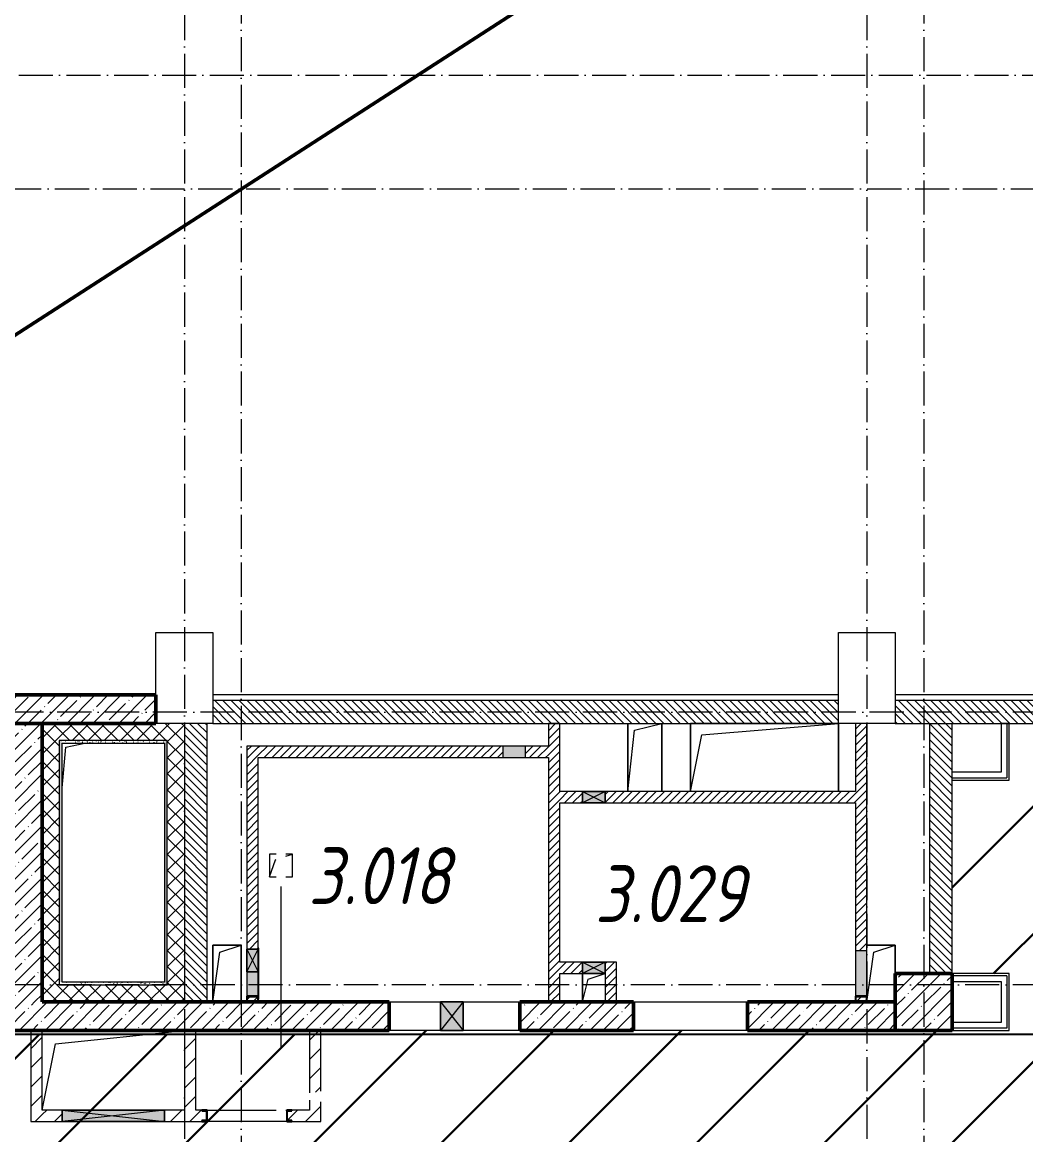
# Model space of a CAD drawing. Header units: millimetres. Extents: x 35697 to 388678, y -91946 to 171347.
# Drawn here: x 339346 to 348168, y -20600 to -10817 of the extents above; entities that cross this region are included whole.
import ezdxf

# ---------------------------------------------------------------- set-up
doc = ezdxf.new("R2010")
doc.units = ezdxf.units.MM
doc.linetypes.add('50_200_ШТРИХ_1Т_ш5_п1_п1_', pattern=[700, 500, -100, 0, -100])
for name, color, linetype, lineweight in [('2.1) ПГП окна 2.8 м', 5, 'Continuous', 30), ('A-DETL-____-OTLN-1', 7, 'Continuous', 50), ('A-DETL-GENF-OTLN', 7, 'Continuous', 9), ('A-DETL-GENF-OTLN-2', 7, 'Continuous', 5), ('A-FLOR-____-OTLN', 7, 'Continuous', 9), ('A-GENM-____-MCUT', 7, 'Continuous', 25), ('A-GENM-____-OTLN', 7, 'Continuous', 9), ('A-GENM-____-OTLN-1', 7, 'Continuous', 25), ('A-GLAZ-____-OTLN', 7, 'Continuous', 9), ('A-WALL-____-MCUT', 7, 'Continuous', 13), ('A-WALL-____-MCUT-1', 7, 'Continuous', 9), ('A-WALL-____-MCUT-2', 7, 'Continuous', 50), ('A-WALL-____-OTLN', 7, 'Continuous', 9), ('A-WALL-____-PATT-1', 7, 'Continuous', 9), ('A-WALL-FNSH-MCUT-1', 7, 'Continuous', 9), ('I-WALL-____-OTLN', 7, 'Continuous', 9), ('S-COLS-____-MCUT', 7, 'Continuous', 50), ('S-COLS-____-OTLN', 7, 'Continuous', 9), ('S-GRID-____-OTLN-1', 7, '50_200_ШТРИХ_1Т_ш5_п1_п1_', 9), ('Марки помещений', 7, 'Continuous', 9), ('стяжа', 7, 'Continuous', 30)]:
    doc.layers.add(name, color=color, linetype=linetype, lineweight=lineweight)
for name, color, linetype, lineweight, true_color in [('A-DETL-GENF-OTLN-3', 9, 'Continuous', 9, 0x808080), ('A-GLAZ-____-OTLN-1', 7, 'Continuous', 9, 0xc0c0c0), ('A-WALL-____-PATT-2', 7, 'Continuous', 9, 0x787878)]:
    doc.layers.add(name, color=color, linetype=linetype, lineweight=lineweight, true_color=true_color)
doc.styles.add('ISOCPEUR_I_2', font='isocpeui.ttf', dxfattribs={"width": 0.85, "height": 2.3})
pattern_1 = [(45, (283770.7, -86863.46), (-114.04925, 114.04925), []), (45, (283884.76, -86863.46), (-114.04925, 114.04925), [201.612, -40.322, 3.353, -36.97])]
pattern_2 = [(135, (283770.707, -86863.456), (-35.35534, -35.35534), [])]
pattern_3 = [(45, (283770.707, -86863.456), (-35.35534, 35.35534), [])]
pattern_4 = [(0, (283770.707, -86863.456), (81.28, 20.32), [3.353, -57.607, 3.353, -57.607, -325.12]), (0, (283770.707, -86863.456), (81.28, 20.32), [-121.92, 3.353, -118.567, 3.353, -57.607, -142.24]), (0, (283770.707, -86863.456), (81.28, 20.32), [-304.8, 3.353, -37.287, 3.353, -98.247]), (120, (283801.187, -86853.296), (-58.237636, 60.230545), [3.353, -57.607, 3.353, -57.607, -325.12]), (120, (283801.187, -86853.296), (-58.237636, 60.230545), [-121.92, 3.353, -118.567, 3.353, -57.607, -142.24]), (120, (283801.187, -86853.296), (-58.237636, 60.230545), [-304.8, 3.353, -37.287, 3.353, -98.247]), (240, (283811.347, -86812.656), (-23.042364, -80.550545), [3.353, -57.607, 3.353, -57.607, -325.12]), (240, (283811.347, -86812.656), (-23.042364, -80.550545), [-121.92, 3.353, -118.567, 3.353, -57.607, -142.24]), (240, (283811.347, -86812.656), (-23.042364, -80.550545), [-304.8, 3.353, -37.287, 3.353, -98.247])]
pattern_5 = [(45, (283770.71, -86863.46), (-70.71068, 70.71068), []), (135, (283770.71, -86863.46), (-70.71068, -70.71068), [])]
pattern_6 = [(45, (283770.71, -86863.46), (-84.85281, 84.85281), [])]

# ---------------------------------------------------------------- blocks, each defined once
blk = doc.blocks.new('BSC_Колонна _Прямоугольная - 500х500-V79-АР1_План отверстий 3 этажа в осях 1-64_Ю-ЯЯ')
at = {"layer": 'S-COLS-____-OTLN'}
h = blk.add_hatch(dxfattribs=at)
h.set_pattern_fill('FP_88', color=256, style=0, pattern_type=2)
h.set_pattern_definition([(45, (-63500, -67431.04), (-114.04925, 114.04925), []), (45, (-63385.95, -67431.04), (-114.04925, 114.04925), [201.613, -40.323, 3.353, -36.97])])
h.paths.add_polyline_path([(-250, -250), (250, -250), (250, 250), (-250, 250)], flags=0)
at = {"layer": 'S-COLS-____-MCUT'}
for p, q in [((250, 250), (-250, 250)), ((-250, 250), (-250, -250)), ((250, -250), (250, 250)), ((-250, -250), (250, -250))]:
    blk.add_line(p, q, dxfattribs=at)
blk = doc.blocks.new('BSC_Колонна _Прямоугольная - 500х800-V86-АР1_План отверстий 3 этажа в осях 1-64_Ю-ЯЯ')
at = {"layer": 'S-COLS-____-OTLN'}
for p, q in [((-250, 400), (-200, 400)), ((-250, -400), (-250, 200)), ((250, 150), (250, -400)), ((250, -400), (-250, -400))]:
    blk.add_line(p, q, dxfattribs=at)
blk = doc.blocks.new('BSC_Колонна _Прямоугольная - 500х800-V87-АР1_План отверстий 3 этажа в осях 1-64_Ю-ЯЯ')
at = {"layer": 'S-COLS-____-OTLN'}
for p, q in [((-250, 400), (0, 400)), ((100, 400), (250, 400)), ((-250, -400), (-250, 200)), ((250, 200), (250, -400)), ((250, -400), (-250, -400))]:
    blk.add_line(p, q, dxfattribs=at)
blk = doc.blocks.new('AR_Отверстие Ниша - Лючок-32404835-АР1_План отверстий 3 этажа в осях 1-64_Ю-ЯЯ')
at = {"layer": 'A-GLAZ-____-OTLN'}
blk.add_hatch(color=256, dxfattribs=at).paths.add_polyline_path([(100, -50), (100, 50), (-100, 50), (-100, -50)], flags=0)
for p, q in [((100, 50), (-100, 50)), ((-100, 50), (-100, -50)), ((100, -50), (100, 50)), ((-100, -50), (100, -50))]:
    blk.add_line(p, q, dxfattribs=at)
blk = doc.blocks.new('AR_Отверстие Ниша - Лючок-32404890-АР1_План отверстий 3 этажа в осях 1-64_Ю-ЯЯ')
at = {"layer": 'A-GLAZ-____-OTLN'}
blk.add_hatch(color=256, dxfattribs=at).paths.add_polyline_path([(-200, 50), (-200, -50), (15, -50), (15, 50)], flags=0)
for p, q in [((15, 50), (-200, 50)), ((-200, -50), (15, -50))]:
    blk.add_line(p, q, dxfattribs=at)
blk = doc.blocks.new('Л_Общий_Лючок - Лючок-29808059-АР1_План отверстий 3 этажа в осях 1-64_Ю-ЯЯ')
at = {"layer": 'A-GLAZ-____-OTLN-1'}
blk.add_hatch(color=256, dxfattribs=at).paths.add_polyline_path([(424, 6), (-24, 6), (-24, 0), (424, 0)], flags=0)
at = {"layer": 'A-GLAZ-____-OTLN'}
for p, q in [((424, 6), (-24, 6)), ((-24, 6), (-24, 0)), ((424, 6), (424, 0))]:
    blk.add_line(p, q, dxfattribs=at)
blk = doc.blocks.new('AR_Отверстие Ниша - Лючок-32404954-АР1_План отверстий 3 этажа в осях 1-64_Ю-ЯЯ')
at = {"layer": 'A-GLAZ-____-OTLN'}
blk.add_hatch(color=256, dxfattribs=at).paths.add_polyline_path([(200, -50), (200, 50), (-200, 50), (-200, -50)], flags=0)
for p, q in [((200, 50), (-200, 50)), ((-200, 50), (-200, -50)), ((-200, -50), (200, -50))]:
    blk.add_line(p, q, dxfattribs=at)
blk = doc.blocks.new('154_Фахверк_СКБ_Швеллер - Тип_100_3960_зеркало-29769493-АР1_План отверстий 3 этажа в осях 1-64_Ю-ЯЯ')
at = {"layer": 'A-GENM-____-MCUT'}
for p, q in [((175, 50), (125, 50)), ((125, 50), (125, -50)), ((128, 47), (175, 47)), ((128, -47), (128, 47)), ((175, 47), (175, 50)), ((125, -50), (175, -50)), ((175, -47), (128, -47)), ((175, -50), (175, -47))]:
    blk.add_line(p, q, dxfattribs=at)
blk = doc.blocks.new('AR_Отверстие прямоугольное _в стене_ - AR_Отверстие прямоугольное _в стене__ВК-32404859-АР1_План отверстий 3 этажа в осях 1-64_Ю-ЯЯ')
at = {"layer": 'A-GLAZ-____-OTLN'}
blk.add_hatch(color=256, dxfattribs=at).paths.add_polyline_path([(-100, -50), (100, -50), (100, 50), (-100, 50)], flags=0)
at = {"layer": 'A-DETL-GENF-OTLN'}
for p, q in [((-100, -50), (-100, 50)), ((-100, 50), (100, 50)), ((100, 50), (-100, -50)), ((-100, 50), (100, -50)), ((100, 50), (-100, 50)), ((-100, 50), (-100, -50)), ((100, 50), (100, -50)), ((100, -50), (100, 50)), ((100, -50), (-100, -50)), ((-100, -50), (100, -50))]:
    blk.add_line(p, q, dxfattribs=at)
blk = doc.blocks.new('AR_Отверстие прямоугольное _в плите_ - AR_Отверстие прямоугольное _в плите_-V170-АР1_План отверстий 3 этажа в осях 1-64_Ю-ЯЯ')
at = {"layer": 'A-GENM-____-OTLN'}
for p, q in [((125, 250), (-125, 250)), ((-125, 250), (-125, -250)), ((-62.5, 187.5), (125, 250)), ((125, -250), (125, 250)), ((-125, -250), (-62.5, 187.5))]:
    blk.add_line(p, q, dxfattribs=at)
blk = doc.blocks.new('AR_Отверстие прямоугольное _в плите_ - AR_Отверстие прямоугольное _в плите_-V171-АР1_План отверстий 3 этажа в осях 1-64_Ю-ЯЯ')
at = {"layer": 'A-GENM-____-OTLN'}
for p, q in [((125, 250), (-125, 250)), ((-62.5, 187.5), (125, 250)), ((125, 0), (125, 250)), ((-125, -250), (-62.5, 187.5))]:
    blk.add_line(p, q, dxfattribs=at)
blk = doc.blocks.new('AR_Отверстие прямоугольное _в плите_ - AR_Отверстие прямоугольное _в плите_-V174-АР1_План отверстий 3 этажа в осях 1-64_Ю-ЯЯ')
at = {"layer": 'A-GENM-____-OTLN'}
for p, q in [((-43.4, 100), (-100, 100)), ((-100, 100), (-100, -100)), ((100, 100), (43.4, 100)), ((43.4, 81.1), (100, 100)), ((100, -100), (100, 100)), ((-100, -100), (-50, 50)), ((-50, 50), (-43.4, 52.2)), ((-100, -100), (-43.4, -100)), ((43.4, -100), (100, -100))]:
    blk.add_line(p, q, dxfattribs=at)
blk = doc.blocks.new('AR_Отверстие прямоугольное _в плите_ - AR_Отверстие прямоугольное _в плите_-30552516-АР1_План отверстий 3 этажа в осях 1-64_Ю-ЯЯ')
at = {"layer": 'A-GENM-____-OTLN'}
for p, q in [((-450, 658), (-416.7, 1016.7)), ((-416.7, 1016.7), (-250, 1050))]:
    blk.add_line(p, q, dxfattribs=at)
blk = doc.blocks.new('AR_Отверстие прямоугольное _в плите_ - AR_Отверстие прямоугольное _в плите_-30552779-АР1_План отверстий 3 этажа в осях 1-64_Ю-ЯЯ')
at = {"layer": 'A-GENM-____-OTLN'}
for p, q in [((-508.3, 233.3), (625, 350)), ((-625, -350), (-508.3, 233.3))]:
    blk.add_line(p, q, dxfattribs=at)
blk = doc.blocks.new('AR_Отверстие прямоугольное _в плите_ - AR_Отверстие прямоугольное _в плите_-30552610-АР1_План отверстий 3 этажа в осях 1-64_Ю-ЯЯ')
at = {"layer": 'A-GENM-____-OTLN'}
for p, q in [((-150, 300), (-150, -300)), ((-90, 240), (150, 300)), ((150, -300), (150, 300)), ((-150, -300), (-90, 240))]:
    blk.add_line(p, q, dxfattribs=at)
blk = doc.blocks.new('AR_Отверстие прямоугольное _в плите_ - AR_Отверстие прямоугольное _в плите_-30552626-АР1_План отверстий 3 этажа в осях 1-64_Ю-ЯЯ')
at = {"layer": 'A-GENM-____-OTLN'}
for p, q in [((-100, 125), (-100, -125)), ((-50, 75), (100, 125)), ((-100, -125), (-50, 75))]:
    blk.add_line(p, q, dxfattribs=at)
blk = doc.blocks.new('AR_Отверстие прямоугольное _в плите_ - AR_Отверстие прямоугольное _в плите_-30552510-АР1_План отверстий 3 этажа в осях 1-64_Ю-ЯЯ')
at = {"layer": 'A-GENM-____-OTLN'}
for p, q in [((650, 300), (-650, 300)), ((-650, 300), (-650, -299.7)), ((-550, 200), (650, 300)), ((650, -299.7), (650, 300)), ((-649.9, -299.7), (-550, 200))]:
    blk.add_line(p, q, dxfattribs=at)
blk = doc.blocks.new('AR_Отверстие прямоугольное _в стене__БезПР - AR_Отверстие прямоугольное _в стене__БезПР-30578456-АР1_План отверстий 3 этажа в осях 1-64_Ю-ЯЯ')
at = {"layer": 'A-GLAZ-____-OTLN-1'}
blk.add_hatch(color=256, dxfattribs=at).paths.add_polyline_path([(100, -125), (100, 125), (-100, 125), (-100, -125)], flags=0)
at = {"layer": 'A-DETL-GENF-OTLN'}
for p, q in [((-100, -125), (-100, 125)), ((-100, 125), (100, 125)), ((100, 125), (-100, -125)), ((-100, 125), (100, -125)), ((100, 125), (-100, 125)), ((-100, 125), (-100, -125)), ((100, 125), (100, -125)), ((100, -125), (100, 125)), ((100, -125), (-100, -125)), ((-100, -125), (100, -125))]:
    blk.add_line(p, q, dxfattribs=at)
at = {"layer": 'A-GLAZ-____-OTLN'}
blk.add_line((100, 125), (-100, 125), dxfattribs=at)
blk = doc.blocks.new('154_Стойка_СКБ_Швеллер - СМ-2180_100-28318692-АР1_План отверстий 3 этажа в осях 1-64_Ю-ЯЯ')
at = {"layer": 'A-GENM-____-MCUT'}
for p, q in [((171, 50), (125, 50)), ((125, 50), (125, -50)), ((129.5, 42.4), (171, 42.4)), ((129.5, -42.4), (129.5, 42.4)), ((171, 42.4), (171, 50)), ((125, -50), (171, -50)), ((171, -42.4), (129.5, -42.4)), ((171, -50), (171, -42.4))]:
    blk.add_line(p, q, dxfattribs=at)
blk = doc.blocks.new('AR_Отверстие прямоугольное _в стене__БезПР - AR_Отверстие прямоугольное _в стене__БезПР-36428360-АР1_План отверстий 3 этажа в осях 1-64_Ю-ЯЯ')
at = {"layer": 'A-GLAZ-____-OTLN'}
blk.add_hatch(color=256, dxfattribs=at).paths.add_polyline_path([(450, -50), (450, 50), (-450, 50), (-450, -50), (169.8, -50)], flags=0)
at = {"layer": 'A-DETL-GENF-OTLN'}
for p, q in [((-450, -50), (-450, 50)), ((-450, 50), (450, 50)), ((450, 50), (-450, -50)), ((-450, 50), (450, -50)), ((450, 50), (-450, 50)), ((-450, 50), (-450, -50)), ((450, 50), (450, -50)), ((450, -50), (450, 50)), ((450, -50), (-450, -50)), ((-450, -50), (450, -50))]:
    blk.add_line(p, q, dxfattribs=at)
at = {"layer": 'A-GLAZ-____-OTLN'}
blk.add_line((450, 50), (-450, 50), dxfattribs=at)
blk = doc.blocks.new('AR_Отверстие прямоугольное _в стене__БезПР - AR_Отверстие прямоугольное _в стене__БезПР-36427953-АР1_План отверстий 3 этажа в осях 1-64_Ю-ЯЯ')
at = {"layer": 'A-GLAZ-____-OTLN'}
blk.add_hatch(color=256, dxfattribs=at).paths.add_polyline_path([(100, -50), (100, 50), (-100, 50), (-100, -50)], flags=0)
at = {"layer": 'A-DETL-GENF-OTLN'}
for p, q in [((-100, -50), (-100, 50)), ((-100, 50), (100, 50)), ((100, 50), (-100, -50)), ((-100, 50), (100, -50)), ((100, 50), (-100, 50)), ((-100, 50), (-100, -50)), ((100, 50), (100, -50)), ((100, -50), (100, 50)), ((100, -50), (-100, -50)), ((-100, -50), (100, -50))]:
    blk.add_line(p, q, dxfattribs=at)
blk = doc.blocks.new('DET_L_Имитация разреза_ISO2-5 - Вправо-29858769-АР1_План отверстий 3 этажа в осях 1-64_Ю-ЯЯ')
at = {"layer": 'A-DETL-GENF-OTLN-3'}
blk.add_line((143.1, 0), (1556.9, 0), dxfattribs=at)
blk = doc.blocks.new('3эт')
at = {"layer": 'S-GRID-____-OTLN-1', "color": 251, "ltscale": 0.6, "true_color": 0x636466}
for p, q in [((340770.7, 4029.4), (340770.7, -33971.9)), ((346770.7, 4029.4), (346770.7, -33971.9)), ((341270.7, 3756), (341270.7, -33823.9)), ((347270.7, 3756), (347270.7, -33828.9)), ((333012.7, -11282.4), (387845.1, -11282.4)), ((318208.2, -12282.4), (387845.1, -12282.4)), ((387845.1, -16882.4), (333012.7, -16882.4)), ((387845.1, -19282.4), (279101.9, -19282.4))]:
    blk.add_line(p, q, dxfattribs=at)

msp = doc.modelspace()

# ---------------------------------------------------------------- hatches: boundary and pattern name
at = {"layer": '2.1) ПГП окна 2.8 м'}
h = msp.add_hatch(dxfattribs=at)
h.set_pattern_fill('ANSI31', color=5, scale=250)
h.paths.add_polyline_path([(358270.7, -16982.4), (357670.7, -16982.4), (357670.7, -16732.4), (352970.7, -16732.4), (352970.7, -16982.4), (352470.7, -16982.4), (352270.7, -16982.4), (352270.7, -17432.4), (352150.7, -17432.4), (352124.7, -17432.4), (352124.7, -17438.4), (351576.7, -17438.4), (350670.7, -17432.4), (350670.7, -16982.4), (348020.7, -16982.4), (348020.7, -17482.4), (347520.7, -17482.4), (347520.7, -19182.4), (348020.7, -19182.4), (348020.7, -19682.4), (347520.7, -19682.4), (347020.7, -19682.4), (345720.7, -19682.4), (344720.7, -19682.4), (343720.7, -19682.4), (343222.1, -19682.4), (343022.1, -19682.4), (342570.7, -19682.4), (341970.7, -19682.4), (341970.7, -19717.2), (358210.7, -19717.2), (358210.7, -19682.4), (357970.7, -19682.4), (357970.7, -19182.4), (358270.7, -19182.4)])
h.paths.add_polyline_path([(352470.7, -19182.4), (352970.7, -19182.4), (352970.7, -19682.4), (352470.7, -19682.4)], flags=16)
h.paths.add_polyline_path([(329020.7, -23650.2), (358472.8, -23650.2), (358472.8, -19717.2), (329020.7, -19717.2)])
at = {"layer": 'A-WALL-____-PATT-1'}
h = msp.add_hatch(dxfattribs=at)
h.set_pattern_fill('FP_12', color=256, style=0, pattern_type=2)
h.set_pattern_definition(pattern_1)
h.paths.add_polyline_path([(339270.7, -16982.4), (340520.7, -16982.4), (340520.7, -16732.4), (339270.7, -16732.4), (339270.7, -16782.4)], flags=0)
h = msp.add_hatch(dxfattribs=at)
h.set_pattern_fill('FP_9', color=256, style=0, pattern_type=2)
h.set_pattern_definition(pattern_2)
h.paths.add_polyline_path([(346520.7, -16982.4), (346520.7, -16782.4), (341020.7, -16782.4), (341020.7, -16982.4), (345617.9, -16982.4)], flags=0)
h = msp.add_hatch(dxfattribs=at)
h.set_pattern_fill('FP_9', color=256, style=0, pattern_type=2)
h.set_pattern_definition(pattern_2)
h.paths.add_polyline_path([(352470.7, -16982.4), (352470.7, -16782.4), (347020.7, -16782.4), (347020.7, -16982.4), (350920.3, -16982.4)], flags=0)
h = msp.add_hatch(dxfattribs=at)
h.set_pattern_fill('FP_12', color=256, style=0, pattern_type=2)
h.set_pattern_definition(pattern_1)
h.paths.add_polyline_path([(339270.7, -19432.4), (339520.7, -19432.4), (339520.7, -16982.4), (339270.7, -16982.4), (339270.7, -18338.6)], flags=0)
h = msp.add_hatch(dxfattribs=at)
h.set_pattern_fill('FP_4', color=256, style=0, pattern_type=2)
h.set_pattern_definition(pattern_5)
h.paths.add_polyline_path([(339670.7, -19282.4), (339670.7, -16982.4), (339520.7, -16982.4), (339520.7, -19282.4)], flags=0)
h = msp.add_hatch(dxfattribs=at)
h.set_pattern_fill('FP_4', color=256, style=0, pattern_type=2)
h.set_pattern_definition(pattern_5)
h.paths.add_polyline_path([(339695.7, -17132.4), (340620.7, -17132.4), (340620.7, -16982.4), (339670.7, -16982.4), (339670.7, -17132.4)], flags=0)
h = msp.add_hatch(dxfattribs=at)
h.set_pattern_fill('FP_4', color=256, style=0, pattern_type=2)
h.set_pattern_definition(pattern_5)
h.paths.add_polyline_path([(340620.7, -19432.4), (340770.7, -19432.4), (340770.7, -16982.4), (340620.7, -16982.4), (340620.7, -19282.4)], flags=0)
h = msp.add_hatch(dxfattribs=at)
h.set_pattern_fill('FP_9', color=256, style=0, pattern_type=2)
h.set_pattern_definition(pattern_2)
h.paths.add_polyline_path([(340970.7, -19432.4), (340970.7, -16982.4), (340770.7, -16982.4), (340770.7, -19432.4)], flags=0)
h = msp.add_hatch(dxfattribs=at)
h.set_pattern_fill('FP_8', color=256, style=0, pattern_type=2)
h.set_pattern_definition(pattern_3)
h.paths.add_polyline_path([(344070.7, -19432.4), (344070.7, -16982.4), (343970.7, -16982.4), (343970.7, -19432.4)], flags=0)
h = msp.add_hatch(dxfattribs=at)
h.set_pattern_fill('FP_8', color=256, style=0, pattern_type=2)
h.set_pattern_definition(pattern_3)
h.paths.add_polyline_path([(346673.7, -19432.4), (346767.7, -19432.4), (346767.7, -19385.4), (346673.7, -19385.4)], flags=0)
h.paths.add_polyline_path([(346770.7, -18982.4), (346770.7, -16982.4), (346670.7, -16982.4), (346670.7, -18982.4), (346745, -18982.4)], flags=0)
h = msp.add_hatch(dxfattribs=at)
h.set_pattern_fill('FP_9', color=256, style=0, pattern_type=2)
h.set_pattern_definition(pattern_2)
h.paths.add_polyline_path([(347320.7, -19182.4), (347520.7, -19182.4), (347520.7, -16982.4), (347320.7, -16982.4)], flags=0)
h = msp.add_hatch(dxfattribs=at)
h.set_pattern_fill('FP_8', color=256, style=0, pattern_type=2)
h.set_pattern_definition(pattern_3)
h.paths.add_polyline_path([(341323.7, -19432.4), (341417.7, -19432.4), (341417.7, -19385.4), (341323.7, -19385.4)], flags=0)
h.paths.add_polyline_path([(341320.7, -18967.4), (341420.7, -18967.4), (341420.7, -17182.4), (341320.7, -17182.4), (341320.7, -18338.6)], flags=0)
h = msp.add_hatch(dxfattribs=at)
h.set_pattern_fill('FP_8', color=256, style=0, pattern_type=2)
h.set_pattern_definition(pattern_3)
h.paths.add_polyline_path([(341420.7, -17282.4), (343570.7, -17282.4), (343570.7, -17182.4), (341420.7, -17182.4)], flags=0)
h.paths.add_polyline_path([(343970.7, -17282.4), (343970.7, -17182.4), (343770.7, -17182.4), (343770.7, -17282.4), (343850.5, -17282.4)], flags=0)
h = msp.add_hatch(dxfattribs=at)
h.set_pattern_fill('FP_8', color=256, style=0, pattern_type=2)
h.set_pattern_definition(pattern_3)
h.paths.add_polyline_path([(344470.7, -17682.4), (346670.7, -17682.4), (346670.7, -17582.4), (344470.7, -17582.4)], flags=0)
h.paths.add_polyline_path([(344270.7, -17682.4), (344270.7, -17582.4), (344070.7, -17582.4), (344070.7, -17682.4)], flags=0)
h = msp.add_hatch(dxfattribs=at)
h.set_pattern_fill('FP_8', color=256, style=0, pattern_type=2)
h.set_pattern_definition(pattern_3)
h.paths.add_polyline_path([(344270.7, -19182.4), (344270.7, -19082.4), (344070.7, -19082.4), (344070.7, -19182.4)], flags=0)
h = msp.add_hatch(dxfattribs=at)
h.set_pattern_fill('FP_8', color=256, style=0, pattern_type=2)
h.set_pattern_definition(pattern_3)
h.paths.add_polyline_path([(344570.7, -19432.4), (344570.7, -19082.4), (344470.7, -19082.4), (344470.7, -19432.4)], flags=0)
h = msp.add_hatch(dxfattribs=at)
h.set_pattern_fill('FP_4', color=256, style=0, pattern_type=2)
h.set_pattern_definition(pattern_5)
h.paths.add_polyline_path([(340595.7, -19432.4), (340620.7, -19432.4), (340620.7, -19282.4), (339520.7, -19282.4), (339520.7, -19432.4), (340315.5, -19432.4)], flags=0)
h = msp.add_hatch(dxfattribs=at)
h.set_pattern_fill('FP_12', color=256, style=0, pattern_type=2)
h.set_pattern_definition(pattern_1)
h.paths.add_polyline_path([(346767.7, -19682.4), (347020.7, -19682.4), (347020.7, -19432.4), (345720.7, -19432.4), (345720.7, -19682.4)], flags=0)
h.paths.add_polyline_path([(344720.7, -19682.4), (344720.7, -19432.4), (343720.7, -19432.4), (343720.7, -19682.4), (343850.5, -19682.4)], flags=0)
h.paths.add_polyline_path([(342083, -19682.4), (342570.7, -19682.4), (342570.7, -19432.4), (338070.7, -19432.4), (338070.7, -19682.4), (341199.3, -19682.4)], flags=0)
h.paths.add_polyline_path([(336470.7, -19682.4), (336920.7, -19682.4), (336920.7, -19432.4), (334220.7, -19432.4), (334220.7, -19682.4), (335220.7, -19682.4)], flags=0)
h = msp.add_hatch(dxfattribs=at)
h.set_pattern_fill('FP_7', color=256, style=0, pattern_type=2)
h.set_pattern_definition(pattern_6)
h.paths.add_polyline_path([(339520.7, -20482.4), (339520.7, -19682.4), (339420.7, -19682.4), (339420.7, -20482.4)], flags=0)
h = msp.add_hatch(dxfattribs=at)
h.set_pattern_fill('FP_7', color=256, style=0, pattern_type=2)
h.set_pattern_definition(pattern_6)
h.paths.add_polyline_path([(340870.7, -20382.4), (340870.7, -19682.4), (340770.7, -19682.4), (340770.7, -20382.4)], flags=0)
h = msp.add_hatch(dxfattribs=at)
h.set_pattern_fill('FP_7', color=256, style=0, pattern_type=2)
h.set_pattern_definition(pattern_6)
h.paths.add_polyline_path([(341870.7, -20482.4), (341970.7, -20482.4), (341970.7, -20309.4), (341870.7, -20294.4), (341870.7, -20382.4)], flags=0)
h.paths.add_polyline_path([(341870.7, -20232.5), (341970.7, -20217.5), (341970.7, -19682.4), (341870.7, -19682.4), (341870.7, -20213.5)], flags=0)
h = msp.add_hatch(dxfattribs=at)
h.set_pattern_fill('FP_7', color=256, style=0, pattern_type=2)
h.set_pattern_definition(pattern_6)
h.paths.add_polyline_path([(339695.7, -20482.4), (339695.7, -20382.4), (339520.7, -20382.4), (339520.7, -20482.4)], flags=0)
h.paths.add_polyline_path([(341716.7, -20482.4), (341870.7, -20482.4), (341870.7, -20382.4), (341716.7, -20382.4), (341716.7, -20390), (341675.2, -20390), (341675.2, -20474.8), (341716.7, -20474.8)], flags=0)
h.paths.add_polyline_path([(340595.7, -20482.4), (340924.7, -20482.4), (340924.7, -20474.8), (340966.2, -20474.8), (340966.2, -20390), (340924.7, -20390), (340924.7, -20382.4), (340595.7, -20382.4), (340595.7, -20474.8)], flags=0)
at = {"layer": 'A-WALL-____-PATT-2'}
h = msp.add_hatch(dxfattribs=at)
h.set_pattern_fill('FP_155', color=256, style=0, pattern_type=2)
h.set_pattern_definition(pattern_4)
h.paths.add_polyline_path([(339670.7, -19257.4), (339695.7, -19257.4), (339695.7, -17132.4), (339670.7, -17132.4), (339670.7, -18338.6)], flags=0)
h = msp.add_hatch(dxfattribs=at)
h.set_pattern_fill('FP_155', color=256, style=0, pattern_type=2)
h.set_pattern_definition(pattern_4)
h.paths.add_polyline_path([(339695.7, -17157.4), (340595.7, -17157.4), (340595.7, -17132.4), (339695.7, -17132.4)], flags=0)
h = msp.add_hatch(dxfattribs=at)
h.set_pattern_fill('FP_155', color=256, style=0, pattern_type=2)
h.set_pattern_definition(pattern_4)
h.paths.add_polyline_path([(340595.7, -19282.4), (340620.7, -19282.4), (340620.7, -17132.4), (340595.7, -17132.4), (340595.7, -19257.4)], flags=0)
h = msp.add_hatch(dxfattribs=at)
h.set_pattern_fill('FP_155', color=256, style=0, pattern_type=2)
h.set_pattern_definition(pattern_4)
h.paths.add_polyline_path([(340595.7, -19282.4), (340595.7, -19257.4), (339670.7, -19257.4), (339670.7, -19282.4), (340315.5, -19282.4)], flags=0)

# ---------------------------------------------------------------- linework, layer by layer
msp.add_lwpolyline([(329020.7, -23650.2), (358472.8, -23650.2), (358472.8, -19717.2), (329020.7, -19717.2)], close=True)
at = {"layer": 'A-DETL-____-OTLN-1'}
msp.add_line((357670.7, -1682.4), (334770.7, -16482.4), dxfattribs=at)
at = {"layer": 'A-FLOR-____-OTLN'}
for p, q in [((346520.7, -16732.4), (341020.7, -16732.4)), ((352470.7, -16732.4), (347020.7, -16732.4)), ((344669.4, -17582.4), (344669.4, -16982.4)), ((344969.4, -16982.4), (344969.4, -17582.4)), ((345220.7, -16982.8), (346520.7, -16982.8)), ((345220.7, -17582.4), (345220.7, -16982.8)), ((346520.7, -16982.8), (346520.7, -17582.4)), ((341020.7, -18932.4), (341270.7, -18932.4)), ((341020.7, -19432.4), (341020.7, -18932.4)), ((341270.7, -18932.4), (341270.7, -19432.4)), ((346770.7, -18932.4), (347020.7, -18932.4)), ((347020.7, -18932.4), (347020.7, -19182.4)), ((344270.7, -19432.4), (344270.7, -19182.4))]:
    msp.add_line(p, q, dxfattribs=at)
at = {"layer": 'A-WALL-____-MCUT'}
for p, q in [((346520.7, -16782.4), (341020.7, -16782.4)), ((341020.7, -16782.4), (341020.7, -16982.4)), ((346520.7, -16982.4), (346520.7, -16782.4)), ((352470.7, -16782.4), (347020.7, -16782.4)), ((347020.7, -16782.4), (347020.7, -16982.4)), ((340970.7, -16982.4), (340770.7, -16982.4)), ((340770.7, -16982.4), (340770.7, -19432.4)), ((340970.7, -19432.4), (340970.7, -16982.4)), ((341020.7, -16982.4), (346520.7, -16982.4)), ((347020.7, -16982.4), (352470.7, -16982.4)), ((347320.7, -16982.4), (347320.7, -19182.4)), ((347520.7, -19182.4), (347520.7, -16982.4)), ((348000.7, -16982.4), (347950.7, -16982.4)), ((347950.7, -16982.4), (347950.7, -17412.4)), ((348000.7, -16982.4), (348000.7, -17462.4)), ((347950.7, -17412.4), (347520.7, -17412.4)), ((347520.7, -17462.4), (348000.7, -17462.4)), ((348000.7, -19202.4), (347520.7, -19202.4)), ((347520.7, -19252.4), (347950.7, -19252.4)), ((347950.7, -19252.4), (347950.7, -19612.4)), ((348000.7, -19202.4), (348000.7, -19662.4)), ((347950.7, -19612.4), (347520.7, -19612.4)), ((348000.7, -19662.4), (347520.7, -19662.4))]:
    msp.add_line(p, q, dxfattribs=at)
at = {"layer": 'A-WALL-____-MCUT-1'}
for p, q in [((340770.7, -16982.4), (340520.7, -16982.4)), ((339670.7, -17132.4), (339670.7, -19282.4)), ((340620.7, -17132.4), (339670.7, -17132.4)), ((340620.7, -19282.4), (340620.7, -17132.4)), ((339670.7, -19282.4), (340620.7, -19282.4))]:
    msp.add_line(p, q, dxfattribs=at)
at = {"layer": 'A-WALL-____-MCUT-2'}
for p, q in [((340520.7, -16732.4), (339270.7, -16732.4)), ((340520.7, -16982.4), (340520.7, -16732.4)), ((339270.7, -16982.4), (340520.7, -16982.4)), ((339520.7, -19432.4), (339520.7, -16982.4)), ((341320.7, -19432.4), (339520.7, -19432.4)), ((341323.7, -19432.4), (341417.7, -19432.4)), ((342570.7, -19432.4), (341420.7, -19432.4)), ((342570.7, -19682.4), (342570.7, -19432.4)), ((344720.7, -19432.4), (343720.7, -19432.4)), ((343720.7, -19432.4), (343720.7, -19682.4)), ((344720.7, -19682.4), (344720.7, -19432.4)), ((346670.7, -19432.4), (345720.7, -19432.4)), ((345720.7, -19432.4), (345720.7, -19682.4)), ((346767.7, -19432.4), (346673.7, -19432.4)), ((347020.7, -19432.4), (346770.7, -19432.4)), ((338070.7, -19682.4), (342570.7, -19682.4)), ((343720.7, -19682.4), (344720.7, -19682.4)), ((345720.7, -19682.4), (347020.7, -19682.4))]:
    msp.add_line(p, q, dxfattribs=at)
at = {"layer": 'A-WALL-____-OTLN'}
for p, q in [((342570.7, -19432.4), (343022.1, -19432.4)), ((343222.1, -19432.4), (343720.7, -19432.4)), ((344720.7, -19432.4), (345720.7, -19432.4)), ((343022.1, -19682.4), (342570.7, -19682.4)), ((343720.7, -19682.4), (343222.1, -19682.4)), ((345720.7, -19682.4), (344720.7, -19682.4))]:
    msp.add_line(p, q, dxfattribs=at)
at = {"layer": 'A-WALL-FNSH-MCUT-1'}
for p, q in [((343970.7, -16982.4), (343970.7, -17182.4)), ((344070.7, -16982.4), (343970.7, -16982.4)), ((344070.7, -17582.4), (344070.7, -16982.4)), ((346670.7, -16982.4), (346670.7, -17582.4)), ((346770.7, -16982.4), (346670.7, -16982.4)), ((346770.7, -18982.4), (346770.7, -16982.4)), ((348020.7, -16982.4), (348000.7, -16982.4)), ((348020.7, -17482.4), (348020.7, -16982.4)), ((339695.7, -19257.4), (339695.7, -17157.4)), ((339695.7, -17157.4), (340595.7, -17157.4)), ((340595.7, -17157.4), (340595.7, -19257.4)), ((341320.7, -17182.4), (341320.7, -18967.4)), ((343570.7, -17182.4), (341320.7, -17182.4)), ((343970.7, -17182.4), (343770.7, -17182.4)), ((341420.7, -18967.4), (341420.7, -17282.4)), ((341420.7, -17282.4), (343570.7, -17282.4)), ((343770.7, -17282.4), (343970.7, -17282.4)), ((343970.7, -17282.4), (343970.7, -19432.4)), ((347520.7, -17482.4), (348020.7, -17482.4)), ((344270.7, -17582.4), (344070.7, -17582.4)), ((346670.7, -17582.4), (344470.7, -17582.4)), ((344070.7, -19082.4), (344070.7, -17682.4)), ((344070.7, -17682.4), (344270.7, -17682.4)), ((344470.7, -17682.4), (346670.7, -17682.4)), ((346670.7, -17682.4), (346670.7, -18982.4)), ((344270.7, -19082.4), (344070.7, -19082.4)), ((344570.7, -19082.4), (344470.7, -19082.4)), ((344570.7, -19432.4), (344570.7, -19082.4)), ((340595.7, -19257.4), (339695.7, -19257.4)), ((344070.7, -19432.4), (344070.7, -19182.4)), ((344070.7, -19182.4), (344270.7, -19182.4)), ((344470.7, -19182.4), (344470.7, -19432.4)), ((348020.7, -19182.4), (347520.7, -19182.4)), ((348020.7, -19682.4), (348020.7, -19182.4)), ((339420.7, -19682.4), (339420.7, -20482.4)), ((339520.7, -20382.4), (339520.7, -19682.4)), ((340770.7, -19682.4), (340770.7, -20382.4)), ((340870.7, -20382.4), (340870.7, -19682.4)), ((341870.7, -19682.4), (341870.7, -20232.5)), ((341970.7, -20217.5), (341970.7, -19682.4)), ((347520.7, -19682.4), (348020.7, -19682.4)), ((341870.7, -20294.4), (341870.7, -20382.4)), ((341970.7, -20482.4), (341970.7, -20309.4)), ((339695.7, -20382.4), (339520.7, -20382.4)), ((340770.7, -20382.4), (340595.7, -20382.4)), ((340924.7, -20382.4), (340870.7, -20382.4)), ((341870.7, -20382.4), (341716.7, -20382.4)), ((339420.7, -20482.4), (339695.7, -20482.4)), ((340595.7, -20482.4), (340924.7, -20482.4)), ((341716.7, -20482.4), (341970.7, -20482.4))]:
    msp.add_line(p, q, dxfattribs=at)
at = {"layer": 'I-WALL-____-OTLN'}
for p, q in [((340970.7, -20382.4), (341577.3, -20382.4)), ((341664.1, -20382.4), (341670.7, -20382.4)), ((341670.7, -20482.4), (340970.7, -20482.4))]:
    msp.add_line(p, q, dxfattribs=at)

# ---------------------------------------------------------------- block references
at = {"layer": 'A-DETL-GENF-OTLN-2', "rotation": 90.00000000000072}
msp.add_blockref('DET_L_Имитация разреза_ISO2-5 - Вправо-29858769-АР1_План отверстий 3 этажа в осях 1-64_Ю-ЯЯ', (341620.7, -19972.4), dxfattribs=at)
at = {"layer": 'A-GENM-____-OTLN'}
for name, p in [('AR_Отверстие прямоугольное _в плите_ - AR_Отверстие прямоугольное _в плите_-30552610-АР1_План отверстий 3 этажа в осях 1-64_Ю-ЯЯ', (344819.4, -17282.4)), ('AR_Отверстие прямоугольное _в плите_ - AR_Отверстие прямоугольное _в плите_-30552510-АР1_План отверстий 3 этажа в осях 1-64_Ю-ЯЯ', (345870.7, -17282.8)), ('AR_Отверстие прямоугольное _в плите_ - AR_Отверстие прямоугольное _в плите_-30552516-АР1_План отверстий 3 этажа в осях 1-64_Ю-ЯЯ', (340145.7, -18207.4)), ('AR_Отверстие прямоугольное _в плите_ - AR_Отверстие прямоугольное _в плите_-V174-АР1_План отверстий 3 этажа в осях 1-64_Ю-ЯЯ', (341620.7, -18232.4)), ('AR_Отверстие прямоугольное _в плите_ - AR_Отверстие прямоугольное _в плите_-V170-АР1_План отверстий 3 этажа в осях 1-64_Ю-ЯЯ', (341145.7, -19182.4)), ('AR_Отверстие прямоугольное _в плите_ - AR_Отверстие прямоугольное _в плите_-V171-АР1_План отверстий 3 этажа в осях 1-64_Ю-ЯЯ', (346895.7, -19182.4)), ('AR_Отверстие прямоугольное _в плите_ - AR_Отверстие прямоугольное _в плите_-30552626-АР1_План отверстий 3 этажа в осях 1-64_Ю-ЯЯ', (344370.7, -19307.4)), ('AR_Отверстие прямоугольное _в плите_ - AR_Отверстие прямоугольное _в плите_-30552779-АР1_План отверстий 3 этажа в осях 1-64_Ю-ЯЯ', (340145.7, -20032.4))]:
    msp.add_blockref(name, p, dxfattribs=at)
at = {"layer": 'A-GENM-____-OTLN-1'}
for name, p, rotation in [('154_Фахверк_СКБ_Швеллер - Тип_100_3960_зеркало-29769493-АР1_План отверстий 3 этажа в осях 1-64_Ю-ЯЯ', (341370.7, -19257.4), 270), ('154_Фахверк_СКБ_Швеллер - Тип_100_3960_зеркало-29769493-АР1_План отверстий 3 этажа в осях 1-64_Ю-ЯЯ', (346720.7, -19257.4), 270), ('154_Стойка_СКБ_Швеллер - СМ-2180_100-28318692-АР1_План отверстий 3 этажа в осях 1-64_Ю-ЯЯ', (341095.7, -20432.4), 180)]:
    msp.add_blockref(name, p, dxfattribs=dict(at, rotation=rotation))
msp.add_blockref('154_Стойка_СКБ_Швеллер - СМ-2180_100-28318692-АР1_План отверстий 3 этажа в осях 1-64_Ю-ЯЯ', (341545.7, -20432.4), dxfattribs=at)
at = {"layer": 'A-GLAZ-____-OTLN'}
for name, p in [('AR_Отверстие Ниша - Лючок-32404835-АР1_План отверстий 3 этажа в осях 1-64_Ю-ЯЯ', (343670.7, -17232.4)), ('AR_Отверстие прямоугольное _в стене__БезПР - AR_Отверстие прямоугольное _в стене__БезПР-36427953-АР1_План отверстий 3 этажа в осях 1-64_Ю-ЯЯ', (344370.7, -17632.4)), ('AR_Отверстие прямоугольное _в стене__БезПР - AR_Отверстие прямоугольное _в стене__БезПР-36427953-АР1_План отверстий 3 этажа в осях 1-64_Ю-ЯЯ', (344370.7, -19132.4)), ('AR_Отверстие прямоугольное _в стене__БезПР - AR_Отверстие прямоугольное _в стене__БезПР-30578456-АР1_План отверстий 3 этажа в осях 1-64_Ю-ЯЯ', (343122.1, -19557.4)), ('AR_Отверстие прямоугольное _в стене__БезПР - AR_Отверстие прямоугольное _в стене__БезПР-36428360-АР1_План отверстий 3 этажа в осях 1-64_Ю-ЯЯ', (340145.7, -20432.4))]:
    msp.add_blockref(name, p, dxfattribs=at)
for name, p, rotation in [('AR_Отверстие прямоугольное _в стене_ - AR_Отверстие прямоугольное _в стене__ВК-32404859-АР1_План отверстий 3 этажа в осях 1-64_Ю-ЯЯ', (341370.7, -19067.4), 90), ('Л_Общий_Лючок - Лючок-29808059-АР1_План отверстий 3 этажа в осях 1-64_Ю-ЯЯ', (341420.7, -18982.4), 270), ('AR_Отверстие Ниша - Лючок-32404954-АР1_План отверстий 3 этажа в осях 1-64_Ю-ЯЯ', (346720.7, -19182.4), 270), ('AR_Отверстие Ниша - Лючок-32404890-АР1_План отверстий 3 этажа в осях 1-64_Ю-ЯЯ', (341370.7, -19182.4), 90)]:
    msp.add_blockref(name, p, dxfattribs=dict(at, rotation=rotation))
at = {"layer": 'S-COLS-____-OTLN', "rotation": 180}
for name, p in [('BSC_Колонна _Прямоугольная - 500х800-V86-АР1_План отверстий 3 этажа в осях 1-64_Ю-ЯЯ', (340770.7, -16582.4)), ('BSC_Колонна _Прямоугольная - 500х800-V87-АР1_План отверстий 3 этажа в осях 1-64_Ю-ЯЯ', (346770.7, -16582.4))]:
    msp.add_blockref(name, p, dxfattribs=at)
at = {"layer": 'S-COLS-____-OTLN'}
msp.add_blockref('BSC_Колонна _Прямоугольная - 500х500-V79-АР1_План отверстий 3 этажа в осях 1-64_Ю-ЯЯ', (347270.7, -19432.4), dxfattribs=at)
at = {"layer": 'стяжа'}
msp.add_blockref('3эт', (0, 0), dxfattribs=at)

# ---------------------------------------------------------------- texts
at = {"layer": 'Марки помещений', "char_height": 500, "attachment_point": 1, "style": 'ISOCPEUR_I_2'}
for s, insert, width in [('3.018', (341860.4, -18072), 737.552), ('3.029', (344379, -18230.1), 785.654)]:
    msp.add_mtext(s, dxfattribs=dict(at, insert=insert, width=width))

doc.saveas('drawing.dxf')
